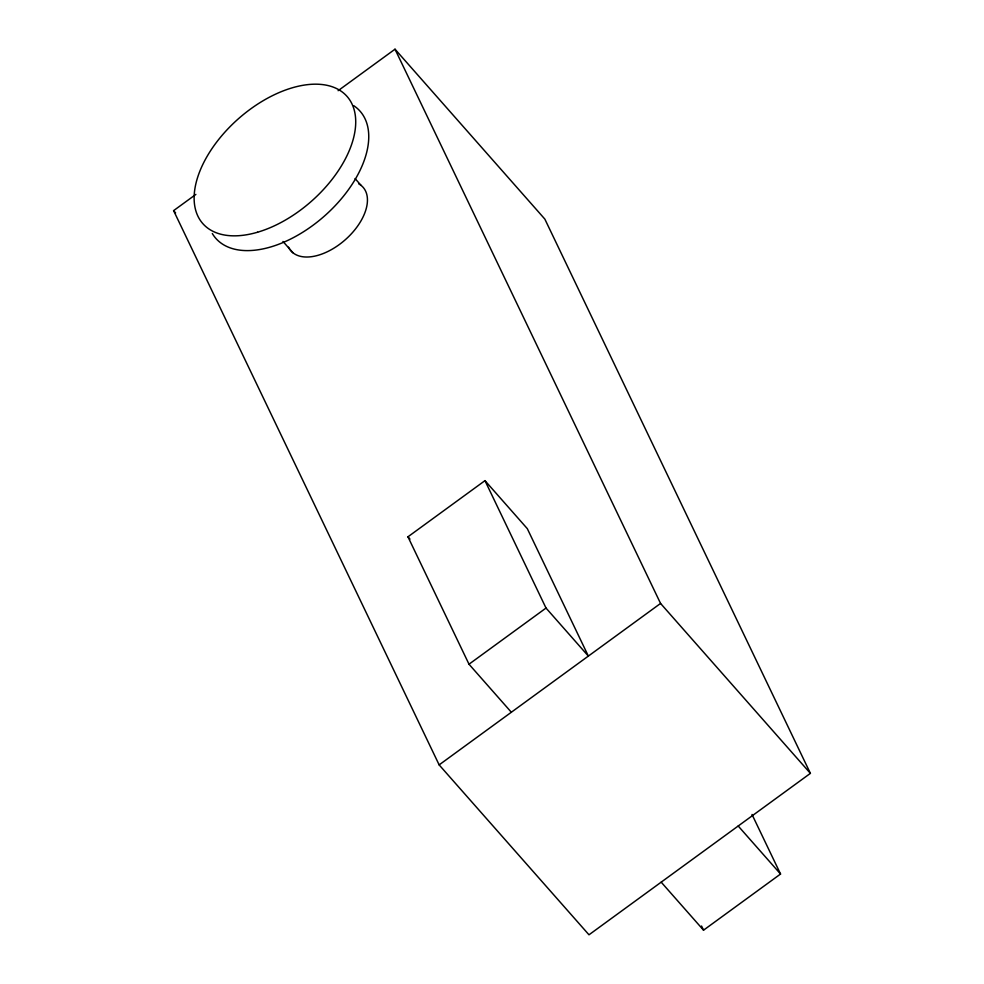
<?xml version="1.0" encoding="UTF-8"?>
<svg xmlns="http://www.w3.org/2000/svg" width="984" height="984" viewBox="0 0 984 984"><rect width="100%" height="100%" fill="white"/><g stroke="black" fill="none" stroke-linecap="round" stroke-linejoin="round"><path stroke-width="1.48" d="M338.115 90.688L395.014 49.2L544.853 219.112L810.398 773.362L588.986 934.8L439.147 764.888L173.602 210.637L195.865 194.414M511.348 712.244L468.999 664.212L407.954 536.809L484.977 480.647L527.313 528.666L588.358 656.082L546.022 608.063L484.977 480.647M468.999 664.212L546.022 608.063M439.147 764.888L660.559 603.438L395.014 49.2M661.186 882.156L703.535 930.175L780.546 874.026L752.01 814.469M355.064 178.571L361.079 185.398M660.559 603.438L810.398 773.362M282.986 241.461L292.998 252.827M738.197 826.006L780.546 874.026M173.602 210.637L175.619 212.938M407.954 536.809L409.971 539.097M701.543 926.018L703.535 930.175M358.619 183.762A48.068 27.54 -41.4 0 1 346.061 239.05A48.068 27.54 -41.4 0 1 288.533 247.181M353.662 105.632A96.149 55.092 -41.4 0 1 325.975 214.684A96.149 55.092 -41.4 0 1 212.31 233.516M257.562 232.224A96.149 55.092 -41.4 0 0 351.94 103.849A96.149 55.092 -41.4 0 0 215.262 143.947A96.149 55.092 -41.4 0 0 257.562 232.224"/></g></svg>
